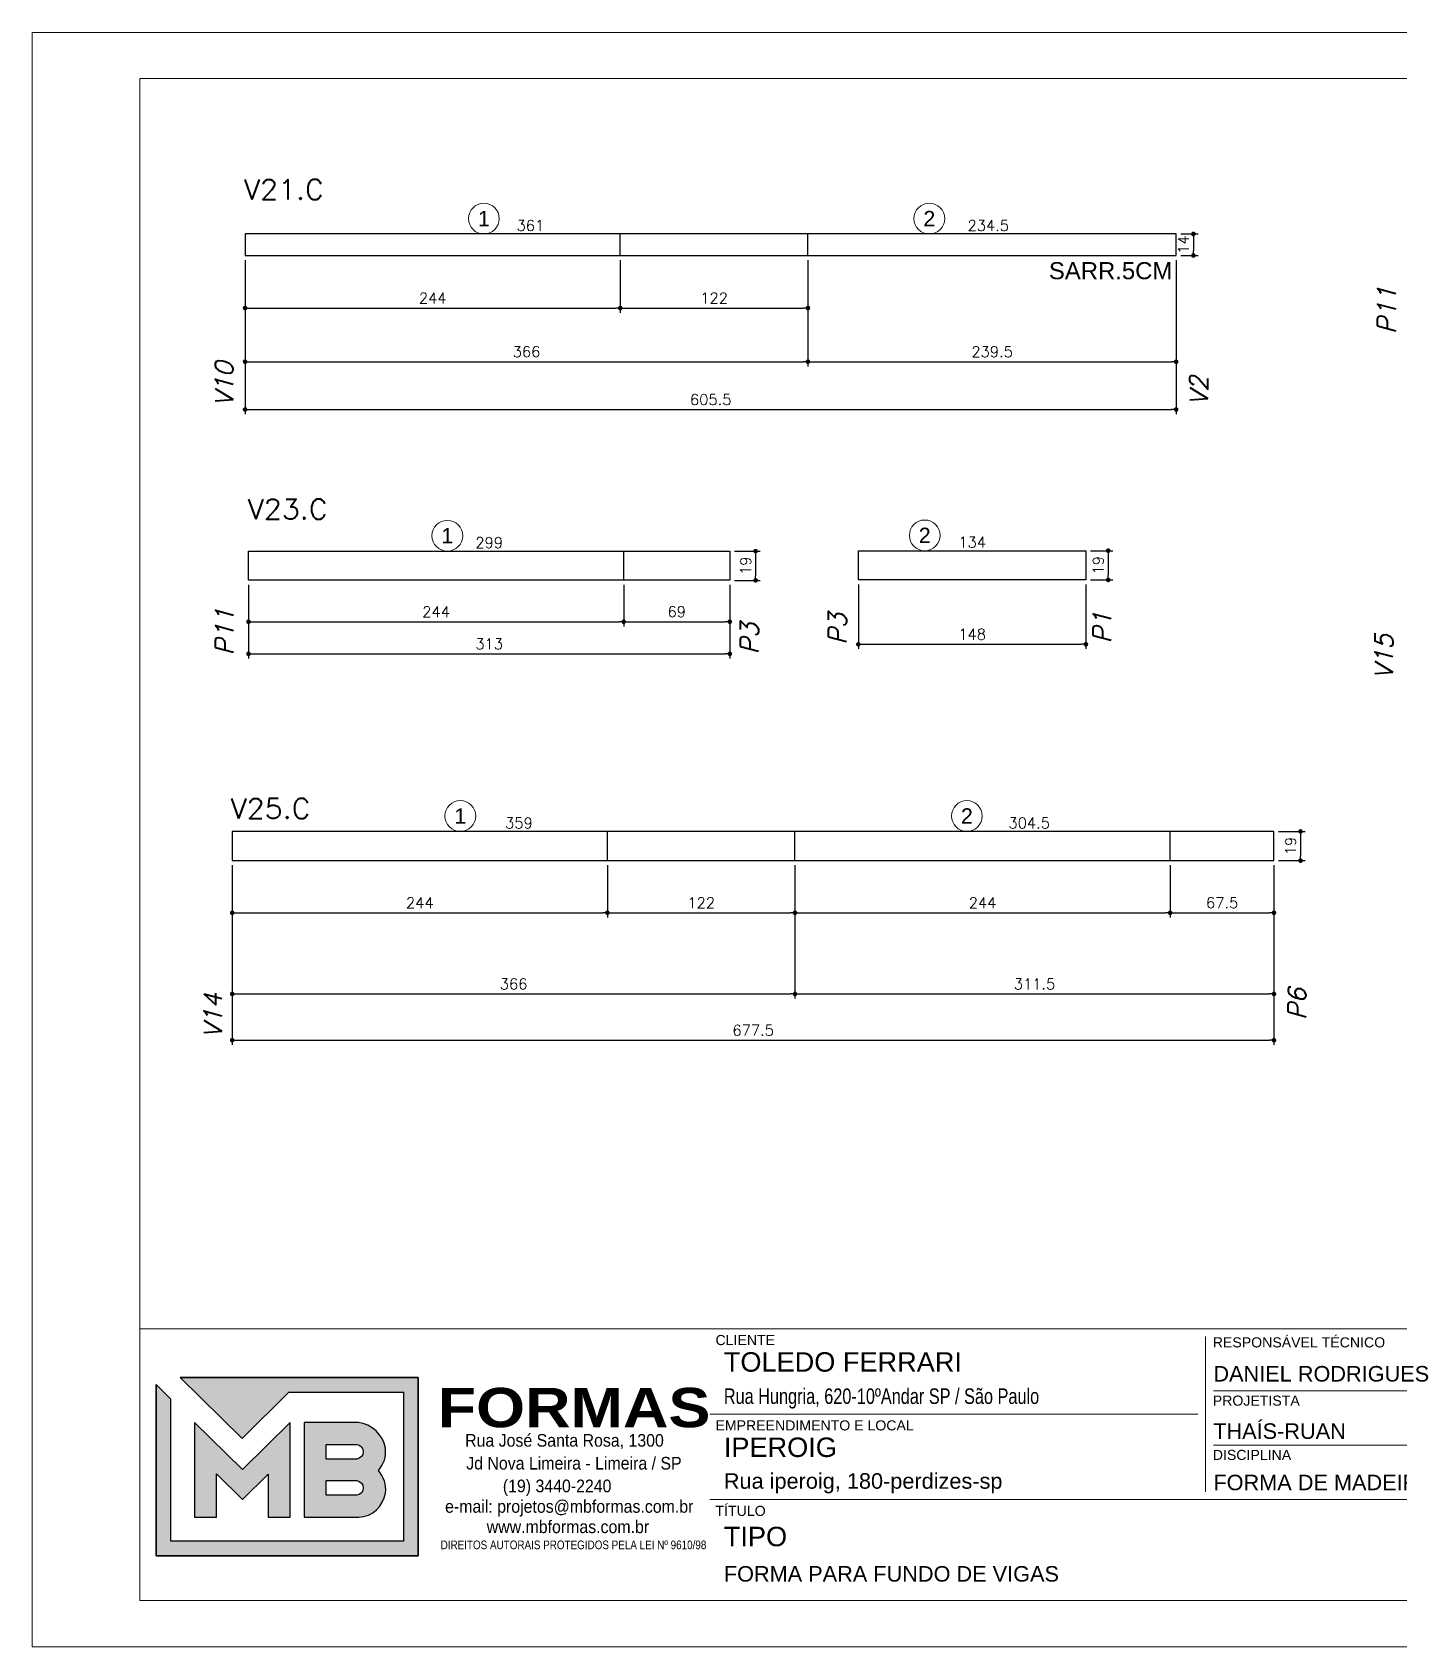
# Model space of a CAD drawing. Extents: x -20676 to 4767, y -817 to 13976.
# Drawn here: x -19091 to -18203, y 5232 to 6282 of the extents above; entities that cross this region are included whole.
import ezdxf
from ezdxf.enums import TextEntityAlignment as Align

# ---------------------------------------------------------------- set-up
doc = ezdxf.new("R2010")
doc.units = 0
doc.header["$PDMODE"] = 2
doc.header["$PDSIZE"] = 10
doc.layers.get('0').update_dxf_attribs({"lineweight": 13})
doc.layers.get('Defpoints').update_dxf_attribs({"lineweight": 13})
for name, color, linetype in [('Cota Sarrafo', 180, 'Continuous'), ('MB_LOGO', 254, 'Continuous'), ('Painéis', 200, 'Continuous'), ('TEXTO_GERAL', 7, 'Continuous')]:
    doc.layers.add(name, color=color, linetype=linetype)
for name, color, linetype, lineweight in [('cotas', 4, 'Continuous', 13), ('FOLHA MB', 7, 'Continuous', 13), ('Romaneio', 1, 'Continuous', 13), ('texto de viga', 7, 'Continuous', 13)]:
    doc.layers.add(name, color=color, linetype=linetype, lineweight=lineweight)
doc.styles.add('ARIAL', font='arial.ttf', dxfattribs={"oblique": 15, "height": 25})
doc.styles.add('MB_C01', font='arial.ttf', dxfattribs={"height": 1.3})
doc.styles.add('MB_C02', font='arial.ttf', dxfattribs={"height": 2})
doc.styles.add('MB_C03', font='arial.ttf', dxfattribs={"height": 2.5})
doc.styles.add('MB_C04', font='arial.ttf', dxfattribs={"height": 6})
doc.styles.add('MB_LOGO', font='ariblk.ttf', dxfattribs={"height": 75})
doc.styles.add('MB_TEXT', font='ARIALN.TTF', dxfattribs={"height": 10})
doc.styles.add('REGUA-120', font='ROMANS.shx', dxfattribs={"height": 15})
doc.styles.add('ROMANS', font='romans.shx')
doc.dimstyles.new('PAINEL', dxfattribs={"dimtxt": 7, "dimasz": 3, "dimexe": 3, "dimexo": 3, "dimgap": 3, "dimtad": 1, "dimdec": 1, "dimzin": 12, "dimdsep": 46, "dimtxsty": 'ROMANS', "dimblk": 'DOT', "dimcen": 0, "dimclrd": 4, "dimclre": 4, "dimclrt": 240, "dimadec": 1, "dimazin": 3, "dimtfac": 1, "dimtdec": 1, "dimtmove": 0, "dimatfit": 3, "dimfxl": 0, "dimtolj": 1, "dimtzin": 12, "dimarcsym": 0})
doc.dimstyles.new('projeto2', dxfattribs={"dimtxt": 7, "dimasz": 5, "dimexe": 1.25, "dimexo": 2.5, "dimgap": 2, "dimtad": 1, "dimdec": 1, "dimdsep": 46, "dimtxsty": 'ROMANS', "dimblk": 'OBLIQUE', "dimcen": 10, "dimdle": 1, "dimse1": 1, "dimse2": 1, "dimsd1": 1, "dimsd2": 1, "dimclrd": 256, "dimclre": 256, "dimclrt": 3, "dimadec": 0, "dimazin": 0, "dimtfac": 1, "dimtdec": 1, "dimtmove": 0, "dimatfit": 3, "dimldrblk": 'OBLIQUE', "dimfxl": 0, "dimlwd": -1, "dimlwe": -1, "dimarcsym": 0})

# ---------------------------------------------------------------- blocks, each defined once
blk = doc.blocks.new('LOGO2')
at = {"layer": 'MB_LOGO', "linetype": 'Continuous'}
h = blk.add_hatch(color=256, dxfattribs=at)
h.dxf.hatch_style = 1
h.set_gradient(color1=(242, 132, 69), color2=(247, 180, 141), rotation=90, tint=1)
h.paths.add_polyline_path([(7.48, 9.64), (10.45, 12.57), (17.71, 12.57), (17.71, 3.12), (2.97, 3.12), (2.97, 12.14), (2.04, 13.06), (2.04, 2.19), (18.64, 2.19), (18.64, 13.5), (3.56, 13.5)])
h = blk.add_hatch(color=256, dxfattribs=at)
h.dxf.hatch_style = 1
h.set_gradient(color1=(242, 132, 69), color2=(247, 180, 141), rotation=90, tint=1)
h.paths.add_polyline_path([(10.52, 4.64), (10.52, 10.66), (7.5, 7.68), (4.47, 10.66), (4.47, 4.64), (5.86, 4.64), (5.86, 7.4), (7.51, 5.78), (9.13, 7.37), (9.13, 4.64)])
h = blk.add_hatch(color=256, dxfattribs=at)
h.dxf.hatch_style = 1
h.set_gradient(color1=(242, 132, 69), color2=(247, 180, 141), rotation=90, tint=1)
h.paths.add_polyline_path([(11.42, 10.66), (11.42, 4.64), (14.89, 4.64, 0.350532), (16.57, 6.18, 0.219217), (16.12, 7.6, 0.21502), (16.57, 9.03, 0.319901), (14.85, 10.66)])
h.paths.add_polyline_path([(14.75, 8.33), (12.82, 8.33), (12.82, 9.26), (14.63, 9.26, -1)], flags=16)
h.paths.add_polyline_path([(14.75, 6.04), (12.82, 6.04), (12.82, 6.97), (14.63, 6.97, -1)], flags=16)
blk.add_lwpolyline([(3.56, 13.5), (18.64, 13.5), (18.64, 2.19), (2.04, 2.19), (2.04, 13.06)], dxfattribs=at)
at = {"layer": 'MB_LOGO', "color": 31, "linetype": 'Continuous', "true_color": 0xf7b48d}
for points in [[(10.45, 12.57), (17.71, 12.57), (17.71, 3.12), (2.97, 3.12), (2.97, 12.14), (2.04, 13.06), (2.04, 2.19), (18.64, 2.19), (18.64, 13.5), (3.56, 13.5), (7.48, 9.64)], [(4.47, 10.66), (4.47, 4.64), (5.86, 4.64), (5.86, 7.4), (7.51, 5.78), (9.13, 7.37), (9.13, 4.64), (10.52, 4.64), (10.52, 10.66), (7.5, 7.68)]]:
    blk.add_lwpolyline(points, close=True, dxfattribs=at)
for points in [[(16.57, 9.03, 0.319901), (14.85, 10.66), (11.42, 10.66), (11.42, 4.64), (14.89, 4.64, 0.350532), (16.57, 6.18, 0.219217), (16.12, 7.6, 0.21502)], [(12.82, 9.26), (14.75, 9.26, -0.880235), (14.75, 8.33), (12.82, 8.33)], [(12.82, 6.97), (14.75, 6.97, -0.880235), (14.75, 6.04), (12.82, 6.04)]]:
    blk.add_lwpolyline(points, format="xyb", close=True, dxfattribs=at)
at = {"layer": 'MB_LOGO', "color": 0, "linetype": 'Continuous', "style": 'MB_LOGO'}
blk.add_text('FORMAS', height=2.496, dxfattribs=at).set_placement((19.88, 10.35))
at = {"layer": 'MB_LOGO', "color": 0, "style": 'MB_TEXT', "width": 1.1}
for s, p in [('Rua José Santa Rosa, 1300', (21.62, 9.12)), ('Jd Nova Limeira - Limeira / SP', (21.69, 7.67)), ('(19) 3440-2240', (24.01, 6.23)), ('e-mail: projetos@mbformas.com.br', (20.35, 4.93)), ('www.mbformas.com.br', (22.99, 3.64))]:
    blk.add_text(s, height=0.7993, dxfattribs=at).set_placement(p)
at = {"layer": 'MB_LOGO', "color": 252, "style": 'MB_TEXT'}
blk.add_text('DIREITOS AUTORAIS PROTEGIDOS PELA LEI Nº 9610/98', height=0.546, dxfattribs=at).set_placement((20.07, 2.62))
blk = doc.blocks.new('A$Ceb89ac90')
at = {"color": 1}
for p, q in [((1086.3, 356.7), (70, 356.7)), ((763, 351.7), (763, 250.7)), ((914.6, 316.3), (768.1, 316.3)), ((758, 301.2), (440.7, 301.2)), ((914.6, 281), (768.1, 281)), ((914.6, 245.6), (440.7, 245.6))]:
    blk.add_line(p, q, dxfattribs=at)
for points in [[(0, 1199.9), (0, 149.9), (1485, 149.9), (1485, 1199.9)], [(70, 1169.9), (70, 179.9), (1455, 179.9), (1455, 1169.9)]]:
    blk.add_lwpolyline(points, close=True, dxfattribs=at)
at = {"xscale": 10.25810868844649, "yscale": 10.25810868844649, "zscale": 10.25810868844649}
blk.add_blockref('LOGO2', (59.7, 186.5), dxfattribs=at)
at = {"color": 6, "style": 'MB_C01'}
for s, height, p in [('CLIENTE', 6.57, (444.3, 346.1)), ('RESPONSÁVEL TÉCNICO', 6.566, (767.7, 344.6)), ('PROJETISTA', 6.57, (767.7, 306.7)), ('EMPREENDIMENTO E LOCAL', 6.566, (444.3, 290.6)), ('DISCIPLINA', 6.57, (767.7, 271.4)), ('TÍTULO', 6.57, (444.3, 235))]:
    blk.add_text(s, height=height, dxfattribs=at).set_placement(p)
at = {"color": 5, "style": 'MB_C02'}
for s, p in [('DANIEL RODRIGUES', (768.1, 322.4)), ('FORMA DE MADEIRA', (768.1, 251.7))]:
    blk.add_text(s, height=10.102, dxfattribs=at).set_placement(p)
at = {"color": 5}
for tag, p, height, style in [('REV_05', (1103.1, 338.1), 10.1, 'MB_C02'), ('DATA_REV_05', (1151.5, 337.9), 10.1, 'MB_C02'), ('INFO_REV_05', (1228.1, 337.9), 10.1, 'MB_C02'), ('CLIENTE', (449.7, 328.8), 12.6, 'MB_C03'), ('FASE', (924.6, 320.5), 10.1, 'MB_C02'), ('REV_04', (1103.1, 312.8), 10.1, 'MB_C02'), ('DATA_REV_04', (1151.5, 312.7), 10.1, 'MB_C02'), ('INFO_REV_04', (1228.1, 312.7), 10.1, 'MB_C02'), ('PROJETISTA', (768, 285.1), 10.1, 'MB_C02'), ('DATA', (924.6, 285.1), 10.1, 'MB_C02'), ('REV_03', (1103.1, 287.6), 10.1, 'MB_C02'), ('DATA_REV_03', (1151.5, 287.4), 10.1, 'MB_C02'), ('INFO_REV_03', (1228.1, 287.4), 10.1, 'MB_C02'), ('OBRA', (449.7, 273.3), 12.6, 'MB_C03'), ('REV_02', (1103.1, 262.3), 10.1, 'MB_C02'), ('DATA_REV_02', (1151.5, 262.1), 10.1, 'MB_C02'), ('INFO_REV_02', (1228.1, 262.1), 10.1, 'MB_C02'), ('ESC', (924.6, 251.8), 10.1, 'MB_C02'), ('COR', (1010.5, 251.8), 10.1, 'MB_C02'), ('REV_01', (1103.1, 237.1), 10.1, 'MB_C02'), ('DATA_REV_01', (1151.5, 236.9), 10.1, 'MB_C02'), ('INFO_REV_01', (1228.1, 236.9), 10.1, 'MB_C02'), ('PAVIMENTO', (449.7, 215.3), 12.6, 'MB_C03'), ('FL', (1018.1, 194.7), 30.3, 'MB_C04'), ('REV_00', (1103.1, 211.8), 10.1, 'MB_C02'), ('DATA_REV_00', (1151.5, 211.6), 10.1, 'MB_C02'), ('EMISSÃO_INICIAL', (1228.1, 211.6), 10.1, 'MB_C02'), ('REV', (944.1, 205), 12.6, 'MB_C03')]:
    blk.add_attdef(tag, p, '', height=height, dxfattribs=dict(at, style=style))
at = {"color": 6, "style": 'MB_C02'}
for tag, p in [('ENDEREÇO_CLIENTE', (449.7, 307.8)), ('ENDEREÇO_OBRA', (449.7, 252.7)), ('TIPO_DE_PROJETO', (449.7, 192.3))]:
    blk.add_attdef(tag, p, '', height=10.1, dxfattribs=at)
blk = doc.blocks.new('_Dot')
at = {"color": 0, "linetype": 'ByBlock', "lineweight": -2}
blk.add_line((-0.5, 0), (-1, 0), dxfattribs=at)
at = {"color": 0, "linetype": 'ByBlock', "const_width": 0.5}
blk.add_lwpolyline([(-0.25, 0, 1), (0.25, 0, 1)], format="xyb", close=True, dxfattribs=at)
blk = doc.blocks.new('*D1500')
at = {"layer": 'cotas', "color": 4, "lineweight": -2, "transparency": 16777216}
for p, q in [((-18953, 6134.1), (-18953, 6033.9)), ((-18347.5, 6134.1), (-18347.5, 6033.9)), ((-18950, 6036.9), (-18350.5, 6036.9))]:
    blk.add_line(p, q, dxfattribs=at)
at = {"layer": 'Defpoints', "color": 0, "transparency": 16777216}
for p in [(-18953, 6137.1), (-18347.5, 6137.1), (-18347.5, 6036.9)]:
    blk.add_point(p, dxfattribs=at)
at = {"layer": 'cotas', "color": 4, "lineweight": -2, "transparency": 16777216, "xscale": 3, "yscale": 3, "zscale": 3, "rotation": 180}
blk.add_blockref('_Dot', (-18953, 6036.9), dxfattribs=at)
at = {"layer": 'cotas', "color": 4, "lineweight": -2, "transparency": 16777216, "xscale": 3, "yscale": 3, "zscale": 3}
blk.add_blockref('_Dot', (-18347.5, 6036.9), dxfattribs=at)
at = {"layer": 'cotas', "color": 240, "transparency": 16777216, "insert": (-18650.2, 6043.4), "char_height": 7, "attachment_point": 5, "style": 'ROMANS'}
blk.add_mtext('\\A1;605.5', dxfattribs=at)
blk = doc.blocks.new('*D1501')
at = {"layer": 'cotas', "color": 4, "lineweight": -2, "transparency": 16777216}
for p, q in [((-18344.5, 6151.1), (-18333.3, 6151.1)), ((-18336.3, 6148.1), (-18336.3, 6140.1)), ((-18344.5, 6137.1), (-18333.3, 6137.1))]:
    blk.add_line(p, q, dxfattribs=at)
at = {"layer": 'Defpoints', "color": 0, "transparency": 16777216}
for p in [(-18347.5, 6151.1), (-18347.5, 6137.1), (-18336.3, 6137.1)]:
    blk.add_point(p, dxfattribs=at)
at = {"layer": 'cotas', "color": 4, "lineweight": -2, "transparency": 16777216, "xscale": 3, "yscale": 3, "zscale": 3}
for p, rotation in [((-18336.3, 6151.1), 90), ((-18336.3, 6137.1), 270)]:
    blk.add_blockref('_Dot', p, dxfattribs=dict(at, rotation=rotation))
at = {"layer": 'cotas', "color": 240, "transparency": 16777216, "insert": (-18342.8, 6144.1), "char_height": 7, "attachment_point": 5, "rotation": 90, "style": 'ROMANS'}
blk.add_mtext('\\A1;14', dxfattribs=at)
blk = doc.blocks.new('*D1502')
at = {"layer": 'cotas', "color": 4, "lineweight": -2, "transparency": 16777216}
for p, q in [((-18953, 6134.1), (-18953, 6099.9)), ((-18709, 6134.1), (-18709, 6099.9)), ((-18950, 6102.9), (-18712, 6102.9))]:
    blk.add_line(p, q, dxfattribs=at)
at = {"layer": 'Defpoints', "color": 0, "transparency": 16777216}
for p in [(-18953, 6137.1), (-18709, 6137.1), (-18709, 6102.9)]:
    blk.add_point(p, dxfattribs=at)
at = {"layer": 'cotas', "color": 4, "lineweight": -2, "transparency": 16777216, "xscale": 3, "yscale": 3, "zscale": 3, "rotation": 180}
blk.add_blockref('_Dot', (-18953, 6102.9), dxfattribs=at)
at = {"layer": 'cotas', "color": 4, "lineweight": -2, "transparency": 16777216, "xscale": 3, "yscale": 3, "zscale": 3}
blk.add_blockref('_Dot', (-18709, 6102.9), dxfattribs=at)
at = {"layer": 'cotas', "color": 240, "transparency": 16777216, "insert": (-18831, 6109.4), "char_height": 7, "attachment_point": 5, "style": 'ROMANS'}
blk.add_mtext('\\A1;244', dxfattribs=at)
blk = doc.blocks.new('*D1503')
at = {"layer": 'cotas', "color": 4, "lineweight": -2, "transparency": 16777216}
for p, q in [((-18709, 6134.1), (-18709, 6099.9)), ((-18587, 6134.1), (-18587, 6099.9)), ((-18706, 6102.9), (-18590, 6102.9))]:
    blk.add_line(p, q, dxfattribs=at)
at = {"layer": 'Defpoints', "color": 0, "transparency": 16777216}
for p in [(-18709, 6137.1), (-18587, 6137.1), (-18587, 6102.9)]:
    blk.add_point(p, dxfattribs=at)
at = {"layer": 'cotas', "color": 4, "lineweight": -2, "transparency": 16777216, "xscale": 3, "yscale": 3, "zscale": 3, "rotation": 180}
blk.add_blockref('_Dot', (-18709, 6102.9), dxfattribs=at)
at = {"layer": 'cotas', "color": 4, "lineweight": -2, "transparency": 16777216, "xscale": 3, "yscale": 3, "zscale": 3}
blk.add_blockref('_Dot', (-18587, 6102.9), dxfattribs=at)
at = {"layer": 'cotas', "color": 240, "transparency": 16777216, "insert": (-18648, 6109.4), "char_height": 7, "attachment_point": 5, "style": 'ROMANS'}
blk.add_mtext('\\A1;122', dxfattribs=at)
blk = doc.blocks.new('*D1504')
at = {"layer": 'cotas', "color": 4, "lineweight": -2, "transparency": 16777216}
for p, q in [((-18587, 6134.1), (-18587, 6065)), ((-18347.5, 6134.1), (-18347.5, 6065)), ((-18584, 6068), (-18350.5, 6068))]:
    blk.add_line(p, q, dxfattribs=at)
at = {"layer": 'Defpoints', "color": 0, "transparency": 16777216}
for p in [(-18587, 6137.1), (-18347.5, 6137.1), (-18347.5, 6068)]:
    blk.add_point(p, dxfattribs=at)
at = {"layer": 'cotas', "color": 4, "lineweight": -2, "transparency": 16777216, "xscale": 3, "yscale": 3, "zscale": 3, "rotation": 180}
blk.add_blockref('_Dot', (-18587, 6068), dxfattribs=at)
at = {"layer": 'cotas', "color": 4, "lineweight": -2, "transparency": 16777216, "xscale": 3, "yscale": 3, "zscale": 3}
blk.add_blockref('_Dot', (-18347.5, 6068), dxfattribs=at)
at = {"layer": 'cotas', "color": 240, "transparency": 16777216, "insert": (-18467.2, 6074.5), "char_height": 7, "attachment_point": 5, "style": 'ROMANS'}
blk.add_mtext('\\A1;239.5', dxfattribs=at)
blk = doc.blocks.new('*D1505')
at = {"layer": 'cotas', "color": 4, "lineweight": -2, "transparency": 16777216}
for p, q in [((-18953, 6134.1), (-18953, 6065)), ((-18587, 6134.1), (-18587, 6065)), ((-18950, 6068), (-18590, 6068))]:
    blk.add_line(p, q, dxfattribs=at)
at = {"layer": 'Defpoints', "color": 0, "transparency": 16777216}
for p in [(-18953, 6137.1), (-18587, 6137.1), (-18587, 6068)]:
    blk.add_point(p, dxfattribs=at)
at = {"layer": 'cotas', "color": 4, "lineweight": -2, "transparency": 16777216, "xscale": 3, "yscale": 3, "zscale": 3, "rotation": 180}
blk.add_blockref('_Dot', (-18953, 6068), dxfattribs=at)
at = {"layer": 'cotas', "color": 4, "lineweight": -2, "transparency": 16777216, "xscale": 3, "yscale": 3, "zscale": 3}
blk.add_blockref('_Dot', (-18587, 6068), dxfattribs=at)
at = {"layer": 'cotas', "color": 240, "transparency": 16777216, "insert": (-18770, 6074.5), "char_height": 7, "attachment_point": 5, "style": 'ROMANS'}
blk.add_mtext('\\A1;366', dxfattribs=at)
blk = doc.blocks.new('*D1506')
at = {"layer": 'Defpoints', "color": 0, "transparency": 16777216}
for p in [(-18948, 6151.1), (-18587, 6151.1), (-18587, 6151.1)]:
    blk.add_point(p, dxfattribs=at)
at = {"layer": 'Cota Sarrafo', "color": 3, "transparency": 16777216, "insert": (-18767.5, 6156.6), "char_height": 7, "attachment_point": 5, "style": 'ROMANS'}
blk.add_mtext('361', dxfattribs=at)
blk = doc.blocks.new('_OBLIQUE')
at = {"color": 0, "linetype": 'ByBlock', "lineweight": -2}
for p, q in [((0, 0), (-1, 0)), ((-0.5, -0.5), (0.5, 0.5))]:
    blk.add_line(p, q, dxfattribs=at)
blk = doc.blocks.new('*D1507')
at = {"layer": 'Defpoints', "color": 0, "transparency": 16777216}
for p in [(-18587, 6151.1), (-18352.5, 6151.1), (-18352.5, 6151.1)]:
    blk.add_point(p, dxfattribs=at)
at = {"layer": 'Cota Sarrafo', "color": 3, "transparency": 16777216, "insert": (-18469.7, 6156.6), "char_height": 7, "attachment_point": 5, "style": 'ROMANS'}
blk.add_mtext('234.5', dxfattribs=at)
blk = doc.blocks.new('*D1511')
at = {"layer": 'Defpoints', "color": 0, "transparency": 16777216}
for p in [(-18554.2, 5926.1), (-18406.2, 5926.1), (-18406.2, 5884.2)]:
    blk.add_point(p, dxfattribs=at)
at = {"layer": 'Painéis', "color": 4, "lineweight": -2, "transparency": 16777216}
for p, q in [((-18554.2, 5923.1), (-18554.2, 5881.2)), ((-18406.2, 5923.1), (-18406.2, 5881.2)), ((-18551.2, 5884.2), (-18409.2, 5884.2))]:
    blk.add_line(p, q, dxfattribs=at)
at = {"layer": 'Painéis', "color": 4, "lineweight": -2, "transparency": 16777216, "xscale": 3, "yscale": 3, "zscale": 3, "rotation": 180}
blk.add_blockref('_Dot', (-18554.2, 5884.2), dxfattribs=at)
at = {"layer": 'Painéis', "color": 4, "lineweight": -2, "transparency": 16777216, "xscale": 3, "yscale": 3, "zscale": 3}
blk.add_blockref('_Dot', (-18406.2, 5884.2), dxfattribs=at)
at = {"layer": 'Painéis', "color": 240, "transparency": 16777216, "insert": (-18480.2, 5890.7), "char_height": 7, "attachment_point": 5, "style": 'ROMANS'}
blk.add_mtext('\\A1;148', dxfattribs=at)
blk = doc.blocks.new('*D1512')
at = {"layer": 'Defpoints', "color": 0, "transparency": 16777216}
for p in [(-18406.2, 5945.1), (-18406.2, 5926.1), (-18391.7, 5926.1)]:
    blk.add_point(p, dxfattribs=at)
at = {"layer": 'Painéis', "color": 4, "lineweight": -2, "transparency": 16777216}
for p, q in [((-18403.2, 5945.1), (-18388.7, 5945.1)), ((-18391.7, 5942.1), (-18391.7, 5929.1)), ((-18403.2, 5926.1), (-18388.7, 5926.1))]:
    blk.add_line(p, q, dxfattribs=at)
at = {"layer": 'Painéis', "color": 4, "lineweight": -2, "transparency": 16777216, "xscale": 3, "yscale": 3, "zscale": 3}
for p, rotation in [((-18391.7, 5945.1), 90), ((-18391.7, 5926.1), 270)]:
    blk.add_blockref('_Dot', p, dxfattribs=dict(at, rotation=rotation))
at = {"layer": 'Painéis', "color": 240, "transparency": 16777216, "insert": (-18398.2, 5935.6), "char_height": 7, "attachment_point": 5, "rotation": 90, "style": 'ROMANS'}
blk.add_mtext('\\A1;19', dxfattribs=at)
blk = doc.blocks.new('*D1513')
at = {"layer": 'Defpoints', "color": 0, "transparency": 16777216}
for p in [(-18547.2, 5945.1), (-18413.2, 5945.1), (-18413.2, 5945.1)]:
    blk.add_point(p, dxfattribs=at)
at = {"layer": 'Cota Sarrafo', "color": 3, "transparency": 16777216, "insert": (-18480.2, 5950.6), "char_height": 7, "attachment_point": 5, "style": 'ROMANS'}
blk.add_mtext('134', dxfattribs=at)
blk = doc.blocks.new('*D1514')
at = {"layer": 'cotas', "color": 4, "lineweight": -2, "transparency": 16777216}
for p, q in [((-18950.8, 5922.8), (-18950.8, 5875)), ((-18637.8, 5922.8), (-18637.8, 5875)), ((-18947.8, 5878), (-18640.8, 5878))]:
    blk.add_line(p, q, dxfattribs=at)
at = {"layer": 'Defpoints', "color": 0, "transparency": 16777216}
for p in [(-18950.8, 5925.8), (-18637.8, 5925.8), (-18637.8, 5878)]:
    blk.add_point(p, dxfattribs=at)
at = {"layer": 'cotas', "color": 4, "lineweight": -2, "transparency": 16777216, "xscale": 3, "yscale": 3, "zscale": 3, "rotation": 180}
blk.add_blockref('_Dot', (-18950.8, 5878), dxfattribs=at)
at = {"layer": 'cotas', "color": 4, "lineweight": -2, "transparency": 16777216, "xscale": 3, "yscale": 3, "zscale": 3}
blk.add_blockref('_Dot', (-18637.8, 5878), dxfattribs=at)
at = {"layer": 'cotas', "color": 240, "transparency": 16777216, "insert": (-18794.3, 5884.5), "char_height": 7, "attachment_point": 5, "style": 'ROMANS'}
blk.add_mtext('\\A1;313', dxfattribs=at)
blk = doc.blocks.new('*D1515')
at = {"layer": 'cotas', "color": 4, "lineweight": -2, "transparency": 16777216}
for p, q in [((-18634.8, 5944.8), (-18618, 5944.8)), ((-18621, 5941.8), (-18621, 5928.8)), ((-18634.8, 5925.8), (-18618, 5925.8))]:
    blk.add_line(p, q, dxfattribs=at)
at = {"layer": 'Defpoints', "color": 0, "transparency": 16777216}
for p in [(-18637.8, 5944.8), (-18637.8, 5925.8), (-18621, 5925.8)]:
    blk.add_point(p, dxfattribs=at)
at = {"layer": 'cotas', "color": 4, "lineweight": -2, "transparency": 16777216, "xscale": 3, "yscale": 3, "zscale": 3}
for p, rotation in [((-18621, 5944.8), 90), ((-18621, 5925.8), 270)]:
    blk.add_blockref('_Dot', p, dxfattribs=dict(at, rotation=rotation))
at = {"layer": 'cotas', "color": 240, "transparency": 16777216, "insert": (-18627.5, 5935.3), "char_height": 7, "attachment_point": 5, "rotation": 90, "style": 'ROMANS'}
blk.add_mtext('\\A1;19', dxfattribs=at)
blk = doc.blocks.new('*D1516')
at = {"layer": 'Defpoints', "color": 0, "transparency": 16777216}
for p in [(-18943.8, 5944.8), (-18644.8, 5944.8), (-18644.8, 5944.8)]:
    blk.add_point(p, dxfattribs=at)
at = {"layer": 'Cota Sarrafo', "color": 3, "transparency": 16777216, "insert": (-18794.3, 5950.3), "char_height": 7, "attachment_point": 5, "style": 'ROMANS'}
blk.add_mtext('299', dxfattribs=at)
blk = doc.blocks.new('*D1517')
at = {"layer": 'cotas', "color": 4, "lineweight": -2, "transparency": 16777216}
for p, q in [((-18950.8, 5922.8), (-18950.8, 5895.9)), ((-18706.8, 5922.8), (-18706.8, 5895.9)), ((-18947.8, 5898.9), (-18709.8, 5898.9))]:
    blk.add_line(p, q, dxfattribs=at)
at = {"layer": 'Defpoints', "color": 0, "transparency": 16777216}
for p in [(-18950.8, 5925.8), (-18706.8, 5925.8), (-18706.8, 5898.9)]:
    blk.add_point(p, dxfattribs=at)
at = {"layer": 'cotas', "color": 4, "lineweight": -2, "transparency": 16777216, "xscale": 3, "yscale": 3, "zscale": 3, "rotation": 180}
blk.add_blockref('_Dot', (-18950.8, 5898.9), dxfattribs=at)
at = {"layer": 'cotas', "color": 4, "lineweight": -2, "transparency": 16777216, "xscale": 3, "yscale": 3, "zscale": 3}
blk.add_blockref('_Dot', (-18706.8, 5898.9), dxfattribs=at)
at = {"layer": 'cotas', "color": 240, "transparency": 16777216, "insert": (-18828.8, 5905.4), "char_height": 7, "attachment_point": 5, "style": 'ROMANS'}
blk.add_mtext('\\A1;244', dxfattribs=at)
blk = doc.blocks.new('*D1518')
at = {"layer": 'cotas', "color": 4, "lineweight": -2, "transparency": 16777216}
for p, q in [((-18706.8, 5922.8), (-18706.8, 5895.9)), ((-18637.8, 5922.8), (-18637.8, 5895.9)), ((-18703.8, 5898.9), (-18640.8, 5898.9))]:
    blk.add_line(p, q, dxfattribs=at)
at = {"layer": 'Defpoints', "color": 0, "transparency": 16777216}
for p in [(-18706.8, 5925.8), (-18637.8, 5925.8), (-18637.8, 5898.9)]:
    blk.add_point(p, dxfattribs=at)
at = {"layer": 'cotas', "color": 4, "lineweight": -2, "transparency": 16777216, "xscale": 3, "yscale": 3, "zscale": 3, "rotation": 180}
blk.add_blockref('_Dot', (-18706.8, 5898.9), dxfattribs=at)
at = {"layer": 'cotas', "color": 4, "lineweight": -2, "transparency": 16777216, "xscale": 3, "yscale": 3, "zscale": 3}
blk.add_blockref('_Dot', (-18637.8, 5898.9), dxfattribs=at)
at = {"layer": 'cotas', "color": 240, "transparency": 16777216, "insert": (-18672.3, 5905.4), "char_height": 7, "attachment_point": 5, "style": 'ROMANS'}
blk.add_mtext('\\A1;69', dxfattribs=at)
blk = doc.blocks.new('*D1526')
at = {"layer": 'cotas', "color": 4, "lineweight": -2, "transparency": 16777216}
for p, q in [((-18961.4, 5740.5), (-18961.4, 5623.7)), ((-18283.9, 5740.5), (-18283.9, 5623.7)), ((-18958.4, 5626.7), (-18286.9, 5626.7))]:
    blk.add_line(p, q, dxfattribs=at)
at = {"layer": 'Defpoints', "color": 0, "transparency": 16777216}
for p in [(-18961.4, 5743.5), (-18283.9, 5743.5), (-18283.9, 5626.7)]:
    blk.add_point(p, dxfattribs=at)
at = {"layer": 'cotas', "color": 4, "lineweight": -2, "transparency": 16777216, "xscale": 3, "yscale": 3, "zscale": 3, "rotation": 180}
blk.add_blockref('_Dot', (-18961.4, 5626.7), dxfattribs=at)
at = {"layer": 'cotas', "color": 4, "lineweight": -2, "transparency": 16777216, "xscale": 3, "yscale": 3, "zscale": 3}
blk.add_blockref('_Dot', (-18283.9, 5626.7), dxfattribs=at)
at = {"layer": 'cotas', "color": 240, "transparency": 16777216, "insert": (-18622.6, 5633.2), "char_height": 7, "attachment_point": 5, "style": 'ROMANS'}
blk.add_mtext('\\A1;677.5', dxfattribs=at)
blk = doc.blocks.new('*D1527')
at = {"layer": 'cotas', "color": 4, "lineweight": -2, "transparency": 16777216}
for p, q in [((-18280.9, 5762.5), (-18263.6, 5762.5)), ((-18266.6, 5759.5), (-18266.6, 5746.5)), ((-18280.9, 5743.5), (-18263.6, 5743.5))]:
    blk.add_line(p, q, dxfattribs=at)
at = {"layer": 'Defpoints', "color": 0, "transparency": 16777216}
for p in [(-18283.9, 5762.5), (-18283.9, 5743.5), (-18266.6, 5743.5)]:
    blk.add_point(p, dxfattribs=at)
at = {"layer": 'cotas', "color": 4, "lineweight": -2, "transparency": 16777216, "xscale": 3, "yscale": 3, "zscale": 3}
for p, rotation in [((-18266.6, 5762.5), 90), ((-18266.6, 5743.5), 270)]:
    blk.add_blockref('_Dot', p, dxfattribs=dict(at, rotation=rotation))
at = {"layer": 'cotas', "color": 240, "transparency": 16777216, "insert": (-18273.1, 5753), "char_height": 7, "attachment_point": 5, "rotation": 90, "style": 'ROMANS'}
blk.add_mtext('\\A1;19', dxfattribs=at)
blk = doc.blocks.new('*D1528')
at = {"layer": 'cotas', "color": 4, "lineweight": -2, "transparency": 16777216}
for p, q in [((-18961.4, 5740.5), (-18961.4, 5706.6)), ((-18717.4, 5740.5), (-18717.4, 5706.6)), ((-18958.4, 5709.6), (-18720.4, 5709.6))]:
    blk.add_line(p, q, dxfattribs=at)
at = {"layer": 'Defpoints', "color": 0, "transparency": 16777216}
for p in [(-18961.4, 5743.5), (-18717.4, 5743.5), (-18717.4, 5709.6)]:
    blk.add_point(p, dxfattribs=at)
at = {"layer": 'cotas', "color": 4, "lineweight": -2, "transparency": 16777216, "xscale": 3, "yscale": 3, "zscale": 3, "rotation": 180}
blk.add_blockref('_Dot', (-18961.4, 5709.6), dxfattribs=at)
at = {"layer": 'cotas', "color": 4, "lineweight": -2, "transparency": 16777216, "xscale": 3, "yscale": 3, "zscale": 3}
blk.add_blockref('_Dot', (-18717.4, 5709.6), dxfattribs=at)
at = {"layer": 'cotas', "color": 240, "transparency": 16777216, "insert": (-18839.4, 5716.1), "char_height": 7, "attachment_point": 5, "style": 'ROMANS'}
blk.add_mtext('\\A1;244', dxfattribs=at)
blk = doc.blocks.new('*D1529')
at = {"layer": 'cotas', "color": 4, "lineweight": -2, "transparency": 16777216}
for p, q in [((-18717.4, 5740.5), (-18717.4, 5706.6)), ((-18595.4, 5740.5), (-18595.4, 5706.6)), ((-18714.4, 5709.6), (-18598.4, 5709.6))]:
    blk.add_line(p, q, dxfattribs=at)
at = {"layer": 'Defpoints', "color": 0, "transparency": 16777216}
for p in [(-18717.4, 5743.5), (-18595.4, 5743.5), (-18595.4, 5709.6)]:
    blk.add_point(p, dxfattribs=at)
at = {"layer": 'cotas', "color": 4, "lineweight": -2, "transparency": 16777216, "xscale": 3, "yscale": 3, "zscale": 3, "rotation": 180}
blk.add_blockref('_Dot', (-18717.4, 5709.6), dxfattribs=at)
at = {"layer": 'cotas', "color": 4, "lineweight": -2, "transparency": 16777216, "xscale": 3, "yscale": 3, "zscale": 3}
blk.add_blockref('_Dot', (-18595.4, 5709.6), dxfattribs=at)
at = {"layer": 'cotas', "color": 240, "transparency": 16777216, "insert": (-18656.4, 5716.1), "char_height": 7, "attachment_point": 5, "style": 'ROMANS'}
blk.add_mtext('\\A1;122', dxfattribs=at)
blk = doc.blocks.new('*D1530')
at = {"layer": 'cotas', "color": 4, "lineweight": -2, "transparency": 16777216}
for p, q in [((-18595.4, 5740.5), (-18595.4, 5706.6)), ((-18351.4, 5740.5), (-18351.4, 5706.6)), ((-18592.4, 5709.6), (-18354.4, 5709.6))]:
    blk.add_line(p, q, dxfattribs=at)
at = {"layer": 'Defpoints', "color": 0, "transparency": 16777216}
for p in [(-18595.4, 5743.5), (-18351.4, 5743.5), (-18351.4, 5709.6)]:
    blk.add_point(p, dxfattribs=at)
at = {"layer": 'cotas', "color": 4, "lineweight": -2, "transparency": 16777216, "xscale": 3, "yscale": 3, "zscale": 3, "rotation": 180}
blk.add_blockref('_Dot', (-18595.4, 5709.6), dxfattribs=at)
at = {"layer": 'cotas', "color": 4, "lineweight": -2, "transparency": 16777216, "xscale": 3, "yscale": 3, "zscale": 3}
blk.add_blockref('_Dot', (-18351.4, 5709.6), dxfattribs=at)
at = {"layer": 'cotas', "color": 240, "transparency": 16777216, "insert": (-18473.4, 5716.1), "char_height": 7, "attachment_point": 5, "style": 'ROMANS'}
blk.add_mtext('\\A1;244', dxfattribs=at)
blk = doc.blocks.new('*D1531')
at = {"layer": 'cotas', "color": 4, "lineweight": -2, "transparency": 16777216}
for p, q in [((-18351.4, 5740.5), (-18351.4, 5706.6)), ((-18283.9, 5740.5), (-18283.9, 5706.6)), ((-18348.4, 5709.6), (-18286.9, 5709.6))]:
    blk.add_line(p, q, dxfattribs=at)
at = {"layer": 'Defpoints', "color": 0, "transparency": 16777216}
for p in [(-18351.4, 5743.5), (-18283.9, 5743.5), (-18283.9, 5709.6)]:
    blk.add_point(p, dxfattribs=at)
at = {"layer": 'cotas', "color": 4, "lineweight": -2, "transparency": 16777216, "xscale": 3, "yscale": 3, "zscale": 3, "rotation": 180}
blk.add_blockref('_Dot', (-18351.4, 5709.6), dxfattribs=at)
at = {"layer": 'cotas', "color": 4, "lineweight": -2, "transparency": 16777216, "xscale": 3, "yscale": 3, "zscale": 3}
blk.add_blockref('_Dot', (-18283.9, 5709.6), dxfattribs=at)
at = {"layer": 'cotas', "color": 240, "transparency": 16777216, "insert": (-18317.6, 5716.1), "char_height": 7, "attachment_point": 5, "style": 'ROMANS'}
blk.add_mtext('\\A1;67.5', dxfattribs=at)
blk = doc.blocks.new('*D1532')
at = {"layer": 'cotas', "color": 4, "lineweight": -2, "transparency": 16777216}
for p, q in [((-18961.4, 5740.5), (-18961.4, 5653.8)), ((-18595.4, 5740.5), (-18595.4, 5653.8)), ((-18958.4, 5656.8), (-18598.4, 5656.8))]:
    blk.add_line(p, q, dxfattribs=at)
at = {"layer": 'Defpoints', "color": 0, "transparency": 16777216}
for p in [(-18961.4, 5743.5), (-18595.4, 5743.5), (-18595.4, 5656.8)]:
    blk.add_point(p, dxfattribs=at)
at = {"layer": 'cotas', "color": 4, "lineweight": -2, "transparency": 16777216, "xscale": 3, "yscale": 3, "zscale": 3, "rotation": 180}
blk.add_blockref('_Dot', (-18961.4, 5656.8), dxfattribs=at)
at = {"layer": 'cotas', "color": 4, "lineweight": -2, "transparency": 16777216, "xscale": 3, "yscale": 3, "zscale": 3}
blk.add_blockref('_Dot', (-18595.4, 5656.8), dxfattribs=at)
at = {"layer": 'cotas', "color": 240, "transparency": 16777216, "insert": (-18778.4, 5663.3), "char_height": 7, "attachment_point": 5, "style": 'ROMANS'}
blk.add_mtext('\\A1;366', dxfattribs=at)
blk = doc.blocks.new('*D1533')
at = {"layer": 'cotas', "color": 4, "lineweight": -2, "transparency": 16777216}
for p, q in [((-18595.4, 5740.5), (-18595.4, 5653.8)), ((-18283.9, 5740.5), (-18283.9, 5653.8)), ((-18592.4, 5656.8), (-18286.9, 5656.8))]:
    blk.add_line(p, q, dxfattribs=at)
at = {"layer": 'Defpoints', "color": 0, "transparency": 16777216}
for p in [(-18595.4, 5743.5), (-18283.9, 5743.5), (-18283.9, 5656.8)]:
    blk.add_point(p, dxfattribs=at)
at = {"layer": 'cotas', "color": 4, "lineweight": -2, "transparency": 16777216, "xscale": 3, "yscale": 3, "zscale": 3, "rotation": 180}
blk.add_blockref('_Dot', (-18595.4, 5656.8), dxfattribs=at)
at = {"layer": 'cotas', "color": 4, "lineweight": -2, "transparency": 16777216, "xscale": 3, "yscale": 3, "zscale": 3}
blk.add_blockref('_Dot', (-18283.9, 5656.8), dxfattribs=at)
at = {"layer": 'cotas', "color": 240, "transparency": 16777216, "insert": (-18439.6, 5663.3), "char_height": 7, "attachment_point": 5, "style": 'ROMANS'}
blk.add_mtext('\\A1;311.5', dxfattribs=at)
blk = doc.blocks.new('*D1534')
at = {"layer": 'Defpoints', "color": 0, "transparency": 16777216}
for p in [(-18954.4, 5762.5), (-18595.4, 5762.5), (-18595.4, 5762.5)]:
    blk.add_point(p, dxfattribs=at)
at = {"layer": 'Cota Sarrafo', "color": 3, "transparency": 16777216, "insert": (-18774.9, 5768), "char_height": 7, "attachment_point": 5, "style": 'ROMANS'}
blk.add_mtext('359', dxfattribs=at)
blk = doc.blocks.new('*D1535')
at = {"layer": 'Defpoints', "color": 0, "transparency": 16777216}
for p in [(-18595.4, 5762.5), (-18290.9, 5762.5), (-18290.9, 5762.5)]:
    blk.add_point(p, dxfattribs=at)
at = {"layer": 'Cota Sarrafo', "color": 3, "transparency": 16777216, "insert": (-18443.1, 5768), "char_height": 7, "attachment_point": 5, "style": 'ROMANS'}
blk.add_mtext('304.5', dxfattribs=at)

msp = doc.modelspace()

# ---------------------------------------------------------------- linework, layer by layer
at = {"layer": 'Painéis', "color": 6}
for p, q in [((-18708.98, 6137.09), (-18708.98, 6151.09)), ((-18586.98, 6137.09), (-18586.98, 6151.09)), ((-18706.78, 5925.82), (-18706.78, 5944.82)), ((-18717.39, 5743.54), (-18717.39, 5762.54)), ((-18595.39, 5743.54), (-18595.39, 5762.54)), ((-18351.39, 5743.54), (-18351.39, 5762.54))]:
    msp.add_line(p, q, dxfattribs=at)
for points in [[(-18347.48, 6151.09), (-18952.98, 6151.09), (-18952.98, 6137.09), (-18742.98, 6137.09), (-18723.98, 6137.09), (-18347.48, 6137.09)], [(-18950.78, 5944.82), (-18637.78, 5944.82), (-18637.78, 5925.82), (-18950.78, 5925.82)], [(-18554.18, 5945.05), (-18406.18, 5945.05), (-18406.18, 5926.05), (-18554.18, 5926.05)], [(-18283.89, 5762.54), (-18961.39, 5762.54), (-18961.39, 5743.54), (-18283.89, 5743.54)]]:
    msp.add_lwpolyline(points, close=True, dxfattribs=at)
at = {"layer": 'Romaneio'}
for centre in [(-18797.71, 6161.09), (-18508.04, 6161.09), (-18821.48, 5954.82), (-18511.02, 5955.05), (-18813.05, 5772.54), (-18483.6, 5772.54)]:
    msp.add_circle(centre, 10, dxfattribs=at)

# ---------------------------------------------------------------- block references
ref = msp.add_blockref('A$Ceb89ac90', (-19091.4, 5082.32))
ref.add_attrib('PROJETISTA', 'THAÍS-RUAN', (-18323.41, 5367.43), dxfattribs={"color": 5, "height": 10.102, "style": 'MB_C02'})
ref.add_attrib('TIPO_DE_PROJETO', 'FORMA PARA FUNDO DE VIGAS', (-18641.67, 5274.6), dxfattribs={"color": 6, "height": 10.102, "style": 'MB_C02'})
ref.add_attrib('PAVIMENTO', 'TIPO', (-18641.67, 5297.62), dxfattribs={"color": 5, "height": 12.628, "style": 'MB_C03'})
ref.add_attrib('ENDEREÇO_OBRA', 'Rua iperoig, 180-perdizes-sp', (-18641.67, 5335.01), dxfattribs={"color": 6, "height": 10.102, "style": 'MB_C02'})
ref.add_attrib('OBRA', 'IPEROIG', (-18641.67, 5355.66), dxfattribs={"color": 5, "height": 12.628, "style": 'MB_C03'})
ref.add_attrib('ENDEREÇO_CLIENTE', 'Rua Hungria, 620-10ºAndar SP / São Paulo', (-18641.67, 5390.15), dxfattribs={"color": 6, "height": 10.102, "style": 'MB_C02', "width": 0.75})
ref.add_attrib('CLIENTE', 'TOLEDO FERRARI', (-18641.67, 5411.16), dxfattribs={"color": 5, "height": 12.6276, "style": 'MB_C03'})

# ---------------------------------------------------------------- texts
at = {"layer": 'FOLHA MB', "color": 1, "style": 'ARIAL'}
msp.add_text('SARR.5CM', height=11.116, dxfattribs=at).set_placement((-18430.26, 6121.65))
at = {"layer": 'Romaneio', "color": 7, "style": 'ARIAL'}
for s, p in [('1', (-18797.71, 6161.09)), ('2', (-18508.04, 6161.09)), ('1', (-18821.48, 5954.82)), ('2', (-18511.02, 5955.05)), ('1', (-18813.05, 5772.54)), ('2', (-18483.6, 5772.54))]:
    msp.add_text(s, height=10, dxfattribs=at).set_placement(p, align=Align.MIDDLE_CENTER)
at = {"layer": 'texto de viga', "color": 215, "style": 'REGUA-120', "oblique": 15}
for s, p in [('P11', (-18204.72, 6086.18)), ('V10', (-18960.79, 6038.81)), ('V2', (-18326.91, 6039.47)), ('P11', (-18960.53, 5877.07)), ('P3', (-18561.91, 5883.96)), ('P1', (-18389.76, 5884.79)), ('P3', (-18619.16, 5877.65)), ('V15', (-18206.51, 5861.63)), ('P6', (-18262.96, 5639.99)), ('V14', (-18968.03, 5628.06))]:
    msp.add_text(s, height=11.752, rotation=90, dxfattribs=at).set_placement(p)
at = {"layer": 'TEXTO_GERAL', "style": 'REGUA-120', "width": 1.05}
for s, p in [('V21.C', (-18953.81, 6173.51)), ('V23.C', (-18951.36, 5965.67)), ('V25.C', (-18962.51, 5770.94))]:
    msp.add_text(s, height=13, dxfattribs=at).set_placement(p)

# ---------------------------------------------------------------- dimensions: what is measured, and where the dimension line sits
at = {"layer": 'Cota Sarrafo'}
for base, p1, p2, picture, middle in [((-18586.98, 6151.09), (-18947.98, 6151.09), (-18586.98, 6151.09), '*D1506', (-18767.48, 6156.59)), ((-18352.48, 6151.09), (-18586.98, 6151.09), (-18352.48, 6151.09), '*D1507', (-18469.73, 6156.59)), ((-18644.78, 5944.82), (-18943.78, 5944.82), (-18644.78, 5944.82), '*D1516', (-18794.28, 5950.32)), ((-18413.18, 5945.05), (-18547.18, 5945.05), (-18413.18, 5945.05), '*D1513', (-18480.18, 5950.55)), ((-18595.39, 5762.54), (-18954.39, 5762.54), (-18595.39, 5762.54), '*D1534', (-18774.89, 5768.04)), ((-18290.89, 5762.54), (-18595.39, 5762.54), (-18290.89, 5762.54), '*D1535', (-18443.14, 5768.04))]:
    dim = msp.add_linear_dim(base=base, p1=p1, p2=p2, dimstyle='projeto2', dxfattribs=at)
    dim.commit()
    dim.dimension.update_dxf_attribs({"geometry": picture, "text_midpoint": middle})
at = {"layer": 'cotas', "color": 6}
dim = msp.add_linear_dim(base=(-18336.31, 6137.09), p1=(-18347.48, 6151.09), p2=(-18347.48, 6137.09), angle=90, dimstyle='PAINEL', override={"dimarcsym": 2}, dxfattribs=at)
dim.commit()
dim.dimension.update_dxf_attribs({"geometry": '*D1501', "text_midpoint": (-18336.31, 6144.09), "dimtype": 160})
for base, p1, p2, picture, middle in [((-18347.48, 6036.89), (-18952.98, 6137.09), (-18347.48, 6137.09), '*D1500', (-18650.23, 6043.39)), ((-18708.98, 6102.91), (-18952.98, 6137.09), (-18708.98, 6137.09), '*D1502', (-18830.98, 6109.41)), ((-18586.98, 6068.04), (-18952.98, 6137.09), (-18586.98, 6137.09), '*D1505', (-18769.98, 6074.54)), ((-18586.98, 6102.91), (-18708.98, 6137.09), (-18586.98, 6137.09), '*D1503', (-18647.98, 6109.41)), ((-18347.48, 6068.04), (-18586.98, 6137.09), (-18347.48, 6137.09), '*D1504', (-18467.23, 6074.54)), ((-18637.78, 5877.99), (-18950.78, 5925.82), (-18637.78, 5925.82), '*D1514', (-18794.28, 5884.49)), ((-18706.78, 5898.9), (-18950.78, 5925.82), (-18706.78, 5925.82), '*D1517', (-18828.78, 5905.4)), ((-18637.78, 5898.9), (-18706.78, 5925.82), (-18637.78, 5925.82), '*D1518', (-18672.28, 5905.4)), ((-18717.39, 5709.6), (-18961.39, 5743.54), (-18717.39, 5743.54), '*D1528', (-18839.39, 5716.1)), ((-18595.39, 5656.83), (-18961.39, 5743.54), (-18595.39, 5743.54), '*D1532', (-18778.39, 5663.33)), ((-18595.39, 5709.6), (-18717.39, 5743.54), (-18595.39, 5743.54), '*D1529', (-18656.39, 5716.1)), ((-18351.39, 5709.6), (-18595.39, 5743.54), (-18351.39, 5743.54), '*D1530', (-18473.39, 5716.1)), ((-18283.89, 5656.83), (-18595.39, 5743.54), (-18283.89, 5743.54), '*D1533', (-18439.64, 5663.33)), ((-18283.89, 5709.6), (-18351.39, 5743.54), (-18283.89, 5743.54), '*D1531', (-18317.64, 5716.1))]:
    dim = msp.add_linear_dim(base=base, p1=p1, p2=p2, dimstyle='PAINEL', override={"dimarcsym": 2}, dxfattribs=at)
    dim.commit()
    dim.dimension.update_dxf_attribs({"geometry": picture, "text_midpoint": middle})
for base, p1, p2, picture, middle in [((-18620.98, 5925.82), (-18637.78, 5944.82), (-18637.78, 5925.82), '*D1515', (-18627.48, 5935.32)), ((-18266.57, 5743.54), (-18283.89, 5762.54), (-18283.89, 5743.54), '*D1527', (-18273.07, 5753.04))]:
    dim = msp.add_linear_dim(base=base, p1=p1, p2=p2, angle=90, dimstyle='PAINEL', override={"dimarcsym": 2}, dxfattribs=at)
    dim.commit()
    dim.dimension.update_dxf_attribs({"geometry": picture, "text_midpoint": middle})
dim = msp.add_linear_dim(base=(-18283.89, 5626.72), p1=(-18961.39, 5743.54), p2=(-18283.89, 5743.54), dimstyle='PAINEL', override={"dimarcsym": 2}, dxfattribs=at)
dim.commit()
dim.dimension.update_dxf_attribs({"geometry": '*D1526', "text_midpoint": (-18622.64, 5626.72), "dimtype": 160})
at = {"layer": 'Painéis', "color": 6}
dim = msp.add_linear_dim(base=(-18391.72, 5926.05), p1=(-18406.18, 5945.05), p2=(-18406.18, 5926.05), angle=90, dimstyle='PAINEL', override={"dimarcsym": 2}, dxfattribs=at)
dim.commit()
dim.dimension.update_dxf_attribs({"geometry": '*D1512', "text_midpoint": (-18398.22, 5935.55)})
dim = msp.add_linear_dim(base=(-18406.18, 5884.16), p1=(-18554.18, 5926.05), p2=(-18406.18, 5926.05), dimstyle='PAINEL', override={"dimarcsym": 2}, dxfattribs=at)
dim.commit()
dim.dimension.update_dxf_attribs({"geometry": '*D1511', "text_midpoint": (-18480.18, 5890.66)})

doc.saveas('drawing.dxf')
